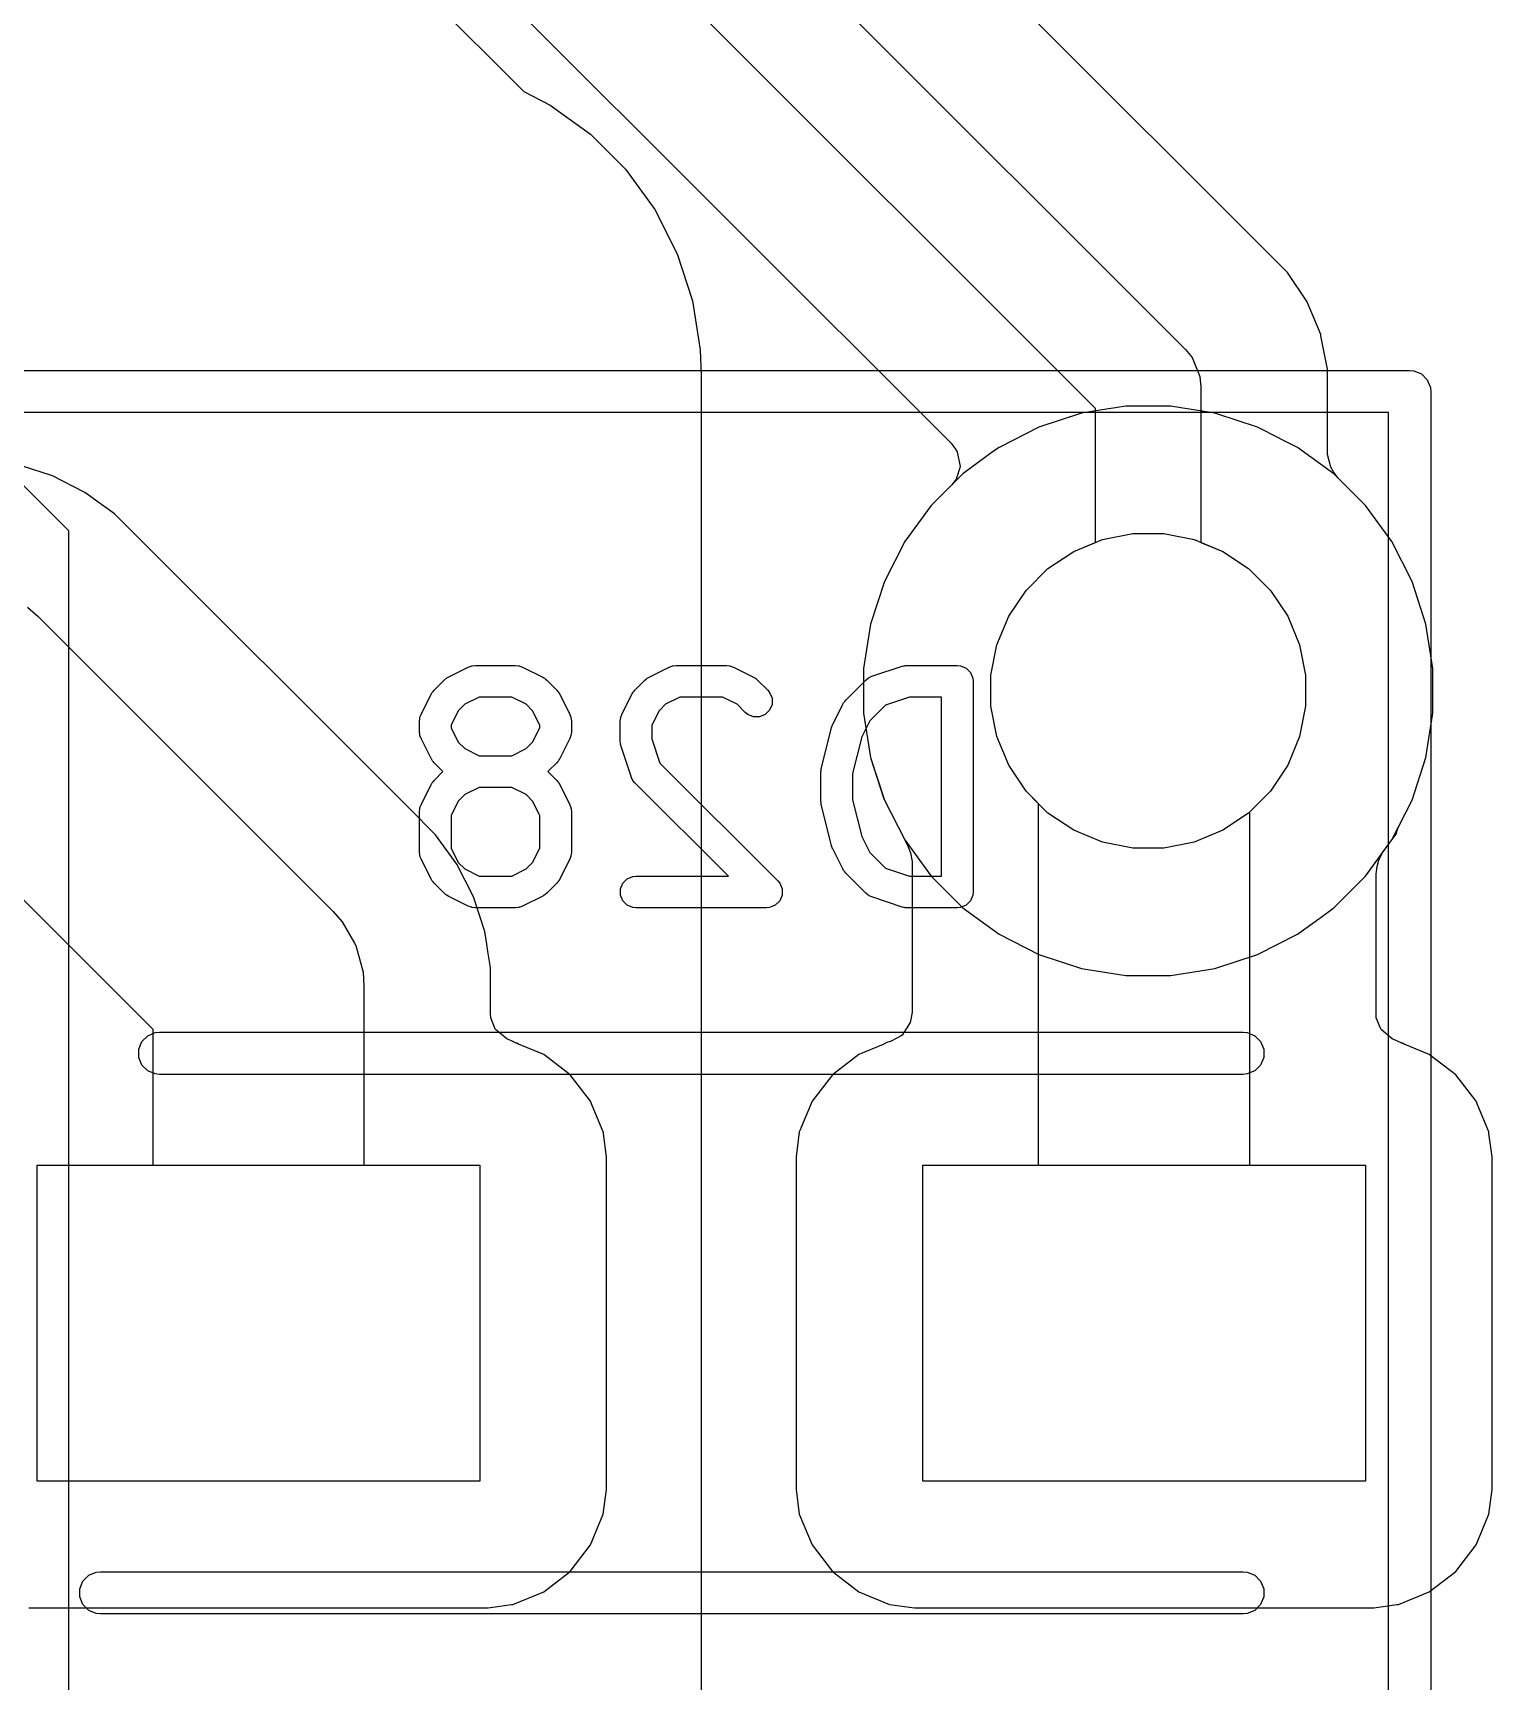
# Model space of a CAD drawing. Header units: inches. Extents: x 1.3 to 5.24, y -7.03 to -1.12.
# Drawn here: x 4.0091 to 4.2815, y -6.4054 to -6.0976 of the extents above; entities that cross this region are included whole.
import ezdxf

# ---------------------------------------------------------------- set-up
doc = ezdxf.new("R2010")
doc.units = ezdxf.units.IN
doc.header["$MEASUREMENT"] = 0
for name, color, linetype, true_color in [('B.Cu', 153, 'CONTINUOUS', 0x4d7fc4), ('B.Mask', 4, 'CONTINUOUS', 0x02ffee), ('B.Paste', 132, 'CONTINUOUS', 0x00c2c2), ('B.Silkscreen', 31, 'CONTINUOUS', 0xe8b2a7), ('F.Cu', 13, 'CONTINUOUS', 0xc83434), ('F.Mask', 201, 'CONTINUOUS', 0xd864ff), ('F.Silkscreen', 41, 'CONTINUOUS', 0xf2eda1), ('In1.Cu', 91, 'CONTINUOUS', 0x7fc87f), ('In2.Cu', 33, 'CONTINUOUS', 0xce7d2c)]:
    doc.layers.add(name, color=color, linetype=linetype, true_color=true_color)

msp = doc.modelspace()

# ---------------------------------------------------------------- linework, layer by layer
at = {"layer": 'B.Cu', "linetype": 'CONTINUOUS'}
for p, q in [((4.24333, -6.14234), (4.11218, -6.01119)), ((4.08661, -6.01905), (4.22428, -6.15672)), ((4.20748, -6.16776), (4.08618, -6.04646)), ((4.08185, -6.07556), (4.1805, -6.17421)), ((4.247, -6.14782), (4.24333, -6.14234)), ((4.24333, -6.14234), (4.24333, -6.14234)), ((4.24333, -6.14234), (4.24333, -6.14234)), ((4.24333, -6.14234), (4.24333, -6.14234)), ((4.24333, -6.14234), (4.24333, -6.14234)), ((4.247, -6.14783), (4.247, -6.14782)), ((4.247, -6.14782), (4.247, -6.14782)), ((4.24702, -6.14786), (4.247, -6.14783)), ((4.24706, -6.14798), (4.24702, -6.14786)), ((4.24756, -6.14919), (4.24706, -6.14798)), ((4.24811, -6.15051), (4.24756, -6.14919)), ((4.24952, -6.15391), (4.24811, -6.15051)), ((4.24957, -6.15416), (4.24952, -6.15391)), ((4.22428, -6.15672), (4.22551, -6.15821)), ((4.25081, -6.16038), (4.24957, -6.15416)), ((4.22551, -6.15821), (4.22551, -6.15821)), ((4.22551, -6.15821), (4.22698, -6.16176)), ((4.22698, -6.16176), (4.22717, -6.16368)), ((4.25081, -6.16144), (4.25081, -6.16038)), ((4.25081, -6.16038), (4.25081, -6.16038)), ((4.25081, -6.16149), (4.25081, -6.16144)), ((4.25081, -6.17633), (4.25081, -6.16149)), ((4.22717, -6.16368), (4.22717, -6.19274)), ((4.20748, -6.19274), (4.20748, -6.16776)), ((4.1805, -6.17421), (4.18133, -6.17532)), ((4.18133, -6.17532), (4.18162, -6.17586)), ((4.01269, -6.18032), (4.00674, -6.17839)), ((4.1822, -6.17862), (4.18144, -6.18091)), ((4.18162, -6.17586), (4.18221, -6.17855)), ((4.18221, -6.17855), (4.1822, -6.17862)), ((4.2514, -6.17867), (4.25081, -6.17633)), ((4.2519, -6.17958), (4.2514, -6.17867)), ((4.01877, -6.18342), (4.01269, -6.18032)), ((4.18128, -6.18117), (4.18062, -6.18198)), ((4.18144, -6.18091), (4.18128, -6.18117)), ((4.25273, -6.18069), (4.2519, -6.17958)), ((4.25788, -6.18584), (4.25273, -6.18069)), ((4.25273, -6.18069), (4.25273, -6.18069)), ((4.02429, -6.18742), (4.01877, -6.18342)), ((4.18062, -6.18198), (4.17677, -6.18584)), ((4.07941, -6.24254), (4.02429, -6.18742)), ((4.17677, -6.18584), (4.17186, -6.19259)), ((4.26278, -6.19259), (4.25788, -6.18584)), ((4.17185, -6.19261), (4.16805, -6.20006)), ((4.17186, -6.19259), (4.17185, -6.19261)), ((4.2034, -6.19443), (4.20748, -6.19274)), ((4.22717, -6.19274), (4.23124, -6.19443)), ((4.2628, -6.19261), (4.26278, -6.19259)), ((4.26278, -6.19259), (4.26278, -6.19259)), ((4.2666, -6.20006), (4.2628, -6.19261)), ((4.2628, -6.19261), (4.2628, -6.19261)), ((4.2628, -6.19261), (4.2628, -6.19261)), ((4.19859, -6.19765), (4.2034, -6.19443)), ((4.23124, -6.19443), (4.23605, -6.19765)), ((4.16805, -6.20006), (4.16546, -6.20802)), ((4.1945, -6.20174), (4.19859, -6.19765)), ((4.23605, -6.19765), (4.24015, -6.20174)), ((4.26918, -6.20802), (4.2666, -6.20006)), ((4.19128, -6.20655), (4.1945, -6.20174)), ((4.24015, -6.20174), (4.24336, -6.20655)), ((4.00805, -6.20486), (4.00998, -6.20655)), ((4.00998, -6.20655), (4.0651, -6.26167)), ((4.16546, -6.20802), (4.16415, -6.21629)), ((4.18907, -6.2119), (4.19128, -6.20655)), ((4.24336, -6.20655), (4.24558, -6.2119)), ((4.27049, -6.21629), (4.26918, -6.20802)), ((4.18794, -6.21758), (4.18907, -6.2119)), ((4.24558, -6.2119), (4.24671, -6.21758)), ((4.16415, -6.21629), (4.16415, -6.22466)), ((4.18794, -6.22337), (4.18794, -6.21758)), ((4.24671, -6.21758), (4.24671, -6.22337)), ((4.27049, -6.22466), (4.27049, -6.21629)), ((4.16415, -6.22466), (4.16527, -6.23173)), ((4.18907, -6.22904), (4.18794, -6.22337)), ((4.24671, -6.22337), (4.24558, -6.22904)), ((4.26918, -6.23292), (4.27049, -6.22466)), ((4.19128, -6.23439), (4.18907, -6.22904)), ((4.24558, -6.22904), (4.24336, -6.23439)), ((4.16527, -6.23173), (4.16546, -6.23292)), ((4.16546, -6.23292), (4.16546, -6.23292)), ((4.16546, -6.23292), (4.16546, -6.23292)), ((4.16546, -6.23292), (4.16805, -6.24088)), ((4.2666, -6.24088), (4.26918, -6.23292)), ((4.1945, -6.2392), (4.19128, -6.23439)), ((4.24336, -6.23439), (4.24015, -6.2392)), ((4.0315, -6.28374), (3.98791, -6.24016)), ((4.19685, -6.24156), (4.1945, -6.2392)), ((4.24015, -6.2392), (4.23622, -6.24313)), ((4.08423, -6.24737), (4.07941, -6.24254)), ((4.16805, -6.24088), (4.17185, -6.24834)), ((4.19685, -6.30906), (4.19685, -6.24156)), ((4.23622, -6.24313), (4.23622, -6.30906)), ((4.2628, -6.24834), (4.2666, -6.24088)), ((4.08824, -6.25288), (4.08423, -6.24737)), ((4.17185, -6.24834), (4.17185, -6.24834)), ((4.17185, -6.24834), (4.17186, -6.24836)), ((4.17186, -6.24836), (4.17188, -6.24839)), ((4.17188, -6.24839), (4.17195, -6.2485)), ((4.17195, -6.2485), (4.17194, -6.24851)), ((4.17194, -6.24851), (4.17223, -6.24905)), ((4.17223, -6.24905), (4.17251, -6.24959)), ((4.26114, -6.25062), (4.2628, -6.24834)), ((4.17251, -6.24959), (4.17292, -6.25075)), ((4.17292, -6.25075), (4.17321, -6.25239)), ((4.17321, -6.25239), (4.17321, -6.28049)), ((4.26006, -6.25329), (4.26041, -6.25211)), ((4.26041, -6.25211), (4.26114, -6.25062)), ((4.09133, -6.25896), (4.08824, -6.25288)), ((4.25986, -6.25467), (4.26006, -6.25329)), ((4.25986, -6.28083), (4.25986, -6.25467)), ((4.0651, -6.26167), (4.0668, -6.26361)), ((4.09344, -6.26544), (4.09133, -6.25896)), ((4.0668, -6.26361), (4.0668, -6.26361)), ((4.0668, -6.26361), (4.06912, -6.26764)), ((4.06912, -6.26764), (4.06937, -6.26806)), ((4.09382, -6.26782), (4.09344, -6.26544)), ((4.09403, -6.26919), (4.09382, -6.26782)), ((4.06937, -6.26806), (4.0707, -6.27302)), ((4.09451, -6.27218), (4.09403, -6.26919)), ((4.0707, -6.27302), (4.0707, -6.27302)), ((4.0707, -6.27302), (4.07087, -6.27559)), ((4.09451, -6.28083), (4.09451, -6.27218)), ((4.07087, -6.27559), (4.07087, -6.30906)), ((4.09456, -6.28153), (4.09451, -6.28083)), ((4.09456, -6.28154), (4.09456, -6.28153)), ((4.09532, -6.28352), (4.09456, -6.28154)), ((4.17284, -6.28245), (4.17135, -6.28477)), ((4.17301, -6.28186), (4.17284, -6.28245)), ((4.17321, -6.28049), (4.17301, -6.28186)), ((4.25991, -6.28153), (4.25986, -6.28083)), ((4.25991, -6.28154), (4.25991, -6.28153)), ((4.26067, -6.28352), (4.25991, -6.28154)), ((4.0315, -6.30906), (4.0315, -6.28374)), ((4.09545, -6.28372), (4.09532, -6.28352)), ((4.09755, -6.2855), (4.09545, -6.28372)), ((4.0984, -6.28587), (4.09755, -6.2855)), ((4.0993, -6.28627), (4.0984, -6.28587)), ((4.0984, -6.28587), (4.0984, -6.28587)), ((4.09941, -6.28632), (4.0993, -6.28627)), ((4.09976, -6.28646), (4.09941, -6.28632)), ((4.09941, -6.28632), (4.09941, -6.28632)), ((4.10444, -6.2884), (4.09976, -6.28646)), ((4.09976, -6.28646), (4.09976, -6.28646)), ((4.16821, -6.28634), (4.1678, -6.28653)), ((4.16834, -6.28621), (4.16821, -6.28634)), ((4.16932, -6.28593), (4.16834, -6.28621)), ((4.17117, -6.28492), (4.16932, -6.28593)), ((4.17135, -6.28477), (4.17117, -6.28492)), ((4.2608, -6.28372), (4.26067, -6.28352)), ((4.2629, -6.2855), (4.2608, -6.28372)), ((4.26375, -6.28587), (4.2629, -6.2855)), ((4.26466, -6.28627), (4.26375, -6.28587)), ((4.26375, -6.28587), (4.26375, -6.28587)), ((4.26477, -6.28632), (4.26466, -6.28627)), ((4.26511, -6.28646), (4.26477, -6.28632)), ((4.26477, -6.28632), (4.26477, -6.28632)), ((4.2698, -6.2884), (4.26511, -6.28646)), ((4.26511, -6.28646), (4.26511, -6.28646)), ((4.10938, -6.29219), (4.10444, -6.2884)), ((4.10444, -6.2884), (4.10444, -6.2884)), ((4.16327, -6.2884), (4.15834, -6.29219)), ((4.1678, -6.28653), (4.16327, -6.2884)), ((4.27474, -6.29219), (4.2698, -6.2884)), ((4.2698, -6.2884), (4.2698, -6.2884)), ((4.11317, -6.29713), (4.10938, -6.29219)), ((4.15834, -6.29219), (4.15455, -6.29713)), ((4.27853, -6.29713), (4.27474, -6.29219)), ((4.11351, -6.29796), (4.11317, -6.29713)), ((4.11555, -6.30288), (4.11351, -6.29796)), ((4.15455, -6.29713), (4.15244, -6.3022)), ((4.27887, -6.29796), (4.27853, -6.29713)), ((4.28091, -6.30288), (4.27887, -6.29796)), ((4.11556, -6.3029), (4.11555, -6.30288)), ((4.11558, -6.30301), (4.11556, -6.3029)), ((4.11558, -6.30304), (4.11558, -6.30301)), ((4.11559, -6.30315), (4.11558, -6.30304)), ((4.11559, -6.30316), (4.11559, -6.30315)), ((4.11559, -6.30318), (4.11559, -6.30316)), ((4.11616, -6.30751), (4.11559, -6.30318)), ((4.15216, -6.30288), (4.15156, -6.30751)), ((4.15244, -6.30221), (4.15216, -6.30288)), ((4.15216, -6.30288), (4.15216, -6.30288)), ((4.15244, -6.3022), (4.15244, -6.30221)), ((4.28095, -6.3032), (4.28091, -6.30288)), ((4.28152, -6.30751), (4.28095, -6.3032)), ((4.11616, -6.36966), (4.11616, -6.30751)), ((4.11616, -6.30751), (4.11616, -6.30751)), ((4.11616, -6.30751), (4.11616, -6.30751)), ((4.15156, -6.30751), (4.15156, -6.30751)), ((4.15156, -6.30751), (4.15156, -6.30751)), ((4.15156, -6.30751), (4.15156, -6.30758)), ((4.15156, -6.30758), (4.15156, -6.36966)), ((4.28152, -6.33819), (4.28152, -6.30751)), ((4.00984, -6.36811), (4.00984, -6.30906)), ((4.00984, -6.30906), (4.0315, -6.30906)), ((4.07087, -6.30906), (4.09252, -6.30906)), ((4.09252, -6.30906), (4.09252, -6.36811)), ((4.1752, -6.36811), (4.1752, -6.30906)), ((4.1752, -6.30906), (4.19685, -6.30906)), ((4.23622, -6.30906), (4.25787, -6.30906)), ((4.25787, -6.30906), (4.25787, -6.36811)), ((4.28152, -6.35285), (4.28152, -6.33819)), ((4.28152, -6.35424), (4.28152, -6.35285)), ((4.28152, -6.36966), (4.28152, -6.35424)), ((4.09252, -6.36811), (4.00984, -6.36811)), ((4.25787, -6.36811), (4.1752, -6.36811)), ((4.11555, -6.37428), (4.11616, -6.36966)), ((4.15156, -6.36966), (4.15216, -6.37428)), ((4.28091, -6.37428), (4.28152, -6.36966)), ((4.11317, -6.38003), (4.11555, -6.37428)), ((4.15216, -6.37428), (4.15216, -6.37428)), ((4.15216, -6.37428), (4.15216, -6.37428)), ((4.15216, -6.37428), (4.15455, -6.38003)), ((4.27853, -6.38003), (4.28091, -6.37428)), ((4.10938, -6.38497), (4.11317, -6.38003)), ((4.15455, -6.38003), (4.15455, -6.38003)), ((4.15455, -6.38003), (4.15834, -6.38497)), ((4.27474, -6.38497), (4.27853, -6.38003)), ((4.10444, -6.38876), (4.10938, -6.38497)), ((4.15834, -6.38497), (4.16327, -6.38876)), ((4.2698, -6.38876), (4.27474, -6.38497)), ((4.09853, -6.39117), (4.09867, -6.39115)), ((4.09867, -6.39115), (4.09869, -6.39114)), ((4.09869, -6.39114), (4.10444, -6.38876)), ((4.09869, -6.39114), (4.09869, -6.39114)), ((4.16327, -6.38876), (4.16903, -6.39114)), ((4.16903, -6.39114), (4.17365, -6.39175)), ((4.26389, -6.39117), (4.26402, -6.39115)), ((4.26402, -6.39115), (4.26405, -6.39114)), ((4.26405, -6.39114), (4.2698, -6.38876)), ((4.26405, -6.39114), (4.26405, -6.39114)), ((4.00829, -6.39175), (4.09407, -6.39175)), ((4.09407, -6.39175), (4.0984, -6.39118)), ((4.09407, -6.39175), (4.09407, -6.39175)), ((4.0984, -6.39118), (4.09842, -6.39118)), ((4.09842, -6.39118), (4.09843, -6.39118)), ((4.09843, -6.39118), (4.09853, -6.39117)), ((4.17365, -6.39175), (4.25942, -6.39175)), ((4.25942, -6.39175), (4.26375, -6.39118)), ((4.25942, -6.39175), (4.25942, -6.39175)), ((4.26375, -6.39118), (4.26377, -6.39118)), ((4.26377, -6.39118), (4.26378, -6.39118)), ((4.26378, -6.39118), (4.26389, -6.39117))]:
    msp.add_line(p, q, dxfattribs=at)
at = {"layer": 'B.Mask', "linetype": 'CONTINUOUS'}
for p, q in [((4.2034, -6.19443), (4.20875, -6.19222)), ((4.20875, -6.19222), (4.21443, -6.19109)), ((4.21443, -6.19109), (4.22022, -6.19109)), ((4.22022, -6.19109), (4.22589, -6.19222)), ((4.22589, -6.19222), (4.23124, -6.19443)), ((4.19859, -6.19765), (4.2034, -6.19443)), ((4.23124, -6.19443), (4.23605, -6.19765)), ((4.1945, -6.20174), (4.19859, -6.19765)), ((4.23605, -6.19765), (4.24015, -6.20174)), ((4.19128, -6.20655), (4.1945, -6.20174)), ((4.24015, -6.20174), (4.24336, -6.20655)), ((4.18907, -6.2119), (4.19128, -6.20655)), ((4.24336, -6.20655), (4.24558, -6.2119)), ((4.18794, -6.21758), (4.18907, -6.2119)), ((4.24558, -6.2119), (4.24671, -6.21758)), ((4.18794, -6.22337), (4.18794, -6.21758)), ((4.24671, -6.21758), (4.24671, -6.22337)), ((4.18907, -6.22904), (4.18794, -6.22337)), ((4.24671, -6.22337), (4.24558, -6.22904)), ((4.19128, -6.23439), (4.18907, -6.22904)), ((4.24558, -6.22904), (4.24336, -6.23439)), ((4.1945, -6.2392), (4.19128, -6.23439)), ((4.24336, -6.23439), (4.24015, -6.2392)), ((4.19859, -6.2433), (4.1945, -6.2392)), ((4.24015, -6.2392), (4.23605, -6.2433)), ((4.2034, -6.24651), (4.19859, -6.2433)), ((4.23605, -6.2433), (4.23124, -6.24651)), ((4.20875, -6.24873), (4.2034, -6.24651)), ((4.21443, -6.24986), (4.20875, -6.24873)), ((4.22589, -6.24873), (4.22022, -6.24986)), ((4.23124, -6.24651), (4.22589, -6.24873)), ((4.22022, -6.24986), (4.21443, -6.24986)), ((4.00984, -6.36811), (4.00984, -6.30906)), ((4.00984, -6.30906), (4.09252, -6.30906)), ((4.09252, -6.30906), (4.09252, -6.36811)), ((4.1752, -6.36811), (4.1752, -6.30906)), ((4.1752, -6.30906), (4.25787, -6.30906)), ((4.25787, -6.30906), (4.25787, -6.36811)), ((4.09252, -6.36811), (4.00984, -6.36811)), ((4.25787, -6.36811), (4.1752, -6.36811))]:
    msp.add_line(p, q, dxfattribs=at)
at = {"layer": 'B.Paste', "linetype": 'CONTINUOUS'}
for p, q in [((4.00984, -6.36811), (4.00984, -6.30906)), ((4.00984, -6.30906), (4.09252, -6.30906)), ((4.09252, -6.30906), (4.09252, -6.36811)), ((4.1752, -6.36811), (4.1752, -6.30906)), ((4.1752, -6.30906), (4.25787, -6.30906)), ((4.25787, -6.30906), (4.25787, -6.36811)), ((4.09252, -6.36811), (4.00984, -6.36811)), ((4.25787, -6.36811), (4.1752, -6.36811))]:
    msp.add_line(p, q, dxfattribs=at)
at = {"layer": 'B.Silkscreen', "linetype": 'CONTINUOUS'}
for p, q in [((4.08396, -6.22036), (4.08584, -6.21848)), ((4.08584, -6.21848), (4.08606, -6.21829)), ((4.08606, -6.21829), (4.08612, -6.21824)), ((4.08612, -6.21824), (4.08621, -6.21818)), ((4.08621, -6.21818), (4.08629, -6.21811)), ((4.08629, -6.21811), (4.08636, -6.21808)), ((4.08636, -6.21808), (4.08661, -6.21793)), ((4.08661, -6.21793), (4.09036, -6.21605)), ((4.09036, -6.21605), (4.0909, -6.21585)), ((4.0909, -6.21585), (4.091, -6.21584)), ((4.091, -6.21584), (4.0911, -6.2158)), ((4.0911, -6.2158), (4.09168, -6.21574)), ((4.09168, -6.21574), (4.09918, -6.21574)), ((4.09918, -6.21574), (4.09975, -6.2158)), ((4.09975, -6.2158), (4.09985, -6.21584)), ((4.09985, -6.21584), (4.09995, -6.21585)), ((4.09995, -6.21585), (4.1005, -6.21605)), ((4.1005, -6.21605), (4.10425, -6.21793)), ((4.10425, -6.21793), (4.10449, -6.21808)), ((4.10449, -6.21808), (4.10457, -6.21811)), ((4.10457, -6.21811), (4.10465, -6.21818)), ((4.10465, -6.21818), (4.10473, -6.21824)), ((4.10473, -6.21824), (4.10479, -6.21829)), ((4.10479, -6.21829), (4.10501, -6.21848)), ((4.10501, -6.21848), (4.10689, -6.22036)), ((4.12146, -6.22036), (4.12333, -6.21848)), ((4.12333, -6.21848), (4.12356, -6.21829)), ((4.12356, -6.21829), (4.12361, -6.21824)), ((4.12361, -6.21824), (4.1237, -6.21818)), ((4.1237, -6.21818), (4.12378, -6.21811)), ((4.12378, -6.21811), (4.12385, -6.21808)), ((4.12385, -6.21808), (4.1241, -6.21793)), ((4.1241, -6.21793), (4.12785, -6.21605)), ((4.12785, -6.21605), (4.12839, -6.21585)), ((4.12839, -6.21585), (4.1285, -6.21584)), ((4.1285, -6.21584), (4.1286, -6.2158)), ((4.1286, -6.2158), (4.12917, -6.21574)), ((4.12917, -6.21574), (4.13855, -6.21574)), ((4.13855, -6.21574), (4.13912, -6.2158)), ((4.13912, -6.2158), (4.13922, -6.21584)), ((4.13922, -6.21584), (4.13933, -6.21585)), ((4.13933, -6.21585), (4.13987, -6.21605)), ((4.13987, -6.21605), (4.14362, -6.21793)), ((4.14362, -6.21793), (4.14386, -6.21808)), ((4.14386, -6.21808), (4.14394, -6.21811)), ((4.14394, -6.21811), (4.14402, -6.21818)), ((4.14402, -6.21818), (4.14411, -6.21824)), ((4.14411, -6.21824), (4.14416, -6.21829)), ((4.14416, -6.21829), (4.14438, -6.21848)), ((4.14438, -6.21848), (4.14626, -6.22036)), ((4.16083, -6.22223), (4.16458, -6.21848)), ((4.16458, -6.21848), (4.16503, -6.21811)), ((4.16503, -6.21811), (4.16512, -6.21807)), ((4.16512, -6.21807), (4.1652, -6.218)), ((4.1652, -6.218), (4.16573, -6.21777)), ((4.16573, -6.21777), (4.17136, -6.21589)), ((4.17136, -6.21589), (4.17164, -6.21583)), ((4.17164, -6.21583), (4.17171, -6.2158)), ((4.17171, -6.2158), (4.17182, -6.21579)), ((4.17182, -6.21579), (4.17192, -6.21576)), ((4.17192, -6.21576), (4.172, -6.21577)), ((4.172, -6.21577), (4.17229, -6.21574)), ((4.17229, -6.21574), (4.18166, -6.21574)), ((4.18166, -6.21574), (4.18224, -6.2158)), ((4.18224, -6.2158), (4.18331, -6.21624)), ((4.18331, -6.21624), (4.18412, -6.21705)), ((4.18412, -6.21705), (4.18456, -6.21812)), ((4.18456, -6.21812), (4.18462, -6.21869)), ((4.18462, -6.21869), (4.18462, -6.25806)), ((4.08154, -6.22487), (4.08341, -6.22112)), ((4.08341, -6.22112), (4.08357, -6.22087)), ((4.08357, -6.22087), (4.0836, -6.2208)), ((4.0836, -6.2208), (4.08366, -6.22072)), ((4.08366, -6.22072), (4.08372, -6.22063)), ((4.08372, -6.22063), (4.08378, -6.22058)), ((4.08378, -6.22058), (4.08396, -6.22036)), ((4.09237, -6.22165), (4.08968, -6.223)), ((4.09848, -6.22165), (4.09237, -6.22165)), ((4.10118, -6.223), (4.09848, -6.22165)), ((4.10689, -6.22036), (4.10707, -6.22058)), ((4.10707, -6.22058), (4.10713, -6.22063)), ((4.10713, -6.22063), (4.10719, -6.22072)), ((4.10719, -6.22072), (4.10725, -6.2208)), ((4.10725, -6.2208), (4.10728, -6.22087)), ((4.10728, -6.22087), (4.10744, -6.22112)), ((4.10744, -6.22112), (4.10932, -6.22487)), ((4.11903, -6.22487), (4.12091, -6.22112)), ((4.12091, -6.22112), (4.12106, -6.22087)), ((4.12106, -6.22087), (4.12109, -6.2208)), ((4.12109, -6.2208), (4.12116, -6.22072)), ((4.12116, -6.22072), (4.12121, -6.22063)), ((4.12121, -6.22063), (4.12127, -6.22058)), ((4.12127, -6.22058), (4.12146, -6.22036)), ((4.12987, -6.22165), (4.12717, -6.223)), ((4.13785, -6.22165), (4.12987, -6.22165)), ((4.14055, -6.223), (4.13785, -6.22165)), ((4.14626, -6.22036), (4.14662, -6.2208)), ((4.14662, -6.2208), (4.14707, -6.22187)), ((4.17277, -6.22165), (4.16826, -6.22315)), ((4.17871, -6.22165), (4.17277, -6.22165)), ((4.17871, -6.25511), (4.17871, -6.22165)), ((4.08133, -6.22541), (4.08154, -6.22487)), ((4.08848, -6.22419), (4.08713, -6.22689)), ((4.08968, -6.223), (4.08848, -6.22419)), ((4.10237, -6.22419), (4.10118, -6.223)), ((4.10372, -6.22689), (4.10237, -6.22419)), ((4.10932, -6.22487), (4.10952, -6.22541)), ((4.11882, -6.22541), (4.11903, -6.22487)), ((4.12597, -6.22419), (4.12463, -6.22689)), ((4.12717, -6.223), (4.12597, -6.22419)), ((4.14208, -6.22453), (4.14055, -6.223)), ((4.14253, -6.2249), (4.14208, -6.22453)), ((4.14359, -6.22534), (4.14253, -6.2249)), ((4.14581, -6.2249), (4.14475, -6.22534)), ((4.14662, -6.22408), (4.14581, -6.2249)), ((4.14707, -6.22302), (4.14662, -6.22408)), ((4.14707, -6.22187), (4.14707, -6.22302)), ((4.1584, -6.22675), (4.16028, -6.223)), ((4.16028, -6.223), (4.16043, -6.22275)), ((4.16043, -6.22275), (4.16046, -6.22268)), ((4.16046, -6.22268), (4.16053, -6.2226)), ((4.16053, -6.2226), (4.16058, -6.22251)), ((4.16058, -6.22251), (4.16064, -6.22246)), ((4.16064, -6.22246), (4.16083, -6.22223)), ((4.16826, -6.22315), (4.16534, -6.22607)), ((4.08122, -6.22619), (4.08128, -6.22562)), ((4.08122, -6.22807), (4.08122, -6.22619)), ((4.08128, -6.22562), (4.08132, -6.22552)), ((4.08132, -6.22552), (4.08133, -6.22541)), ((4.08713, -6.22689), (4.08713, -6.22737)), ((4.08713, -6.22737), (4.08848, -6.23007)), ((4.10237, -6.23007), (4.10372, -6.22737)), ((4.10372, -6.22737), (4.10372, -6.22689)), ((4.10952, -6.22541), (4.10953, -6.22552)), ((4.10953, -6.22552), (4.10957, -6.22562)), ((4.10957, -6.22562), (4.10963, -6.22619)), ((4.10963, -6.22619), (4.10963, -6.22807)), ((4.11872, -6.22619), (4.11878, -6.22562)), ((4.11872, -6.22994), (4.11872, -6.22619)), ((4.11878, -6.22562), (4.11882, -6.22552)), ((4.11882, -6.22552), (4.11882, -6.22541)), ((4.12463, -6.22689), (4.12463, -6.22946)), ((4.14475, -6.22534), (4.14359, -6.22534)), ((4.1563, -6.23485), (4.15818, -6.22735)), ((4.15818, -6.22735), (4.15819, -6.22731)), ((4.15819, -6.22729), (4.15829, -6.22705)), ((4.15819, -6.22731), (4.15819, -6.22729)), ((4.15829, -6.22705), (4.15837, -6.22681)), ((4.15837, -6.22681), (4.15839, -6.22679)), ((4.15839, -6.22679), (4.1584, -6.22675)), ((4.16534, -6.22607), (4.16383, -6.2291)), ((4.08128, -6.22864), (4.08122, -6.22807)), ((4.08132, -6.22874), (4.08128, -6.22864)), ((4.08133, -6.22885), (4.08132, -6.22874)), ((4.08154, -6.22939), (4.08133, -6.22885)), ((4.08341, -6.23314), (4.08154, -6.22939)), ((4.08848, -6.23007), (4.08968, -6.23127)), ((4.10118, -6.23127), (4.10237, -6.23007)), ((4.10932, -6.22939), (4.10744, -6.23314)), ((4.10952, -6.22885), (4.10932, -6.22939)), ((4.10953, -6.22874), (4.10952, -6.22885)), ((4.10957, -6.22864), (4.10953, -6.22874)), ((4.10963, -6.22807), (4.10957, -6.22864)), ((4.11875, -6.23023), (4.11872, -6.22994)), ((4.11874, -6.23031), (4.11875, -6.23023)), ((4.11877, -6.23041), (4.11874, -6.23031)), ((4.11878, -6.23052), (4.11877, -6.23041)), ((4.11881, -6.23059), (4.11878, -6.23052)), ((4.11887, -6.23088), (4.11881, -6.23059)), ((4.12075, -6.2365), (4.11887, -6.23088)), ((4.12463, -6.22946), (4.12613, -6.23397)), ((4.16383, -6.2291), (4.16212, -6.23593)), ((4.08357, -6.23339), (4.08341, -6.23314)), ((4.0836, -6.23346), (4.08357, -6.23339)), ((4.08366, -6.23354), (4.0836, -6.23346)), ((4.08372, -6.23363), (4.08366, -6.23354)), ((4.08378, -6.23368), (4.08372, -6.23363)), ((4.08396, -6.2339), (4.08378, -6.23368)), ((4.08563, -6.23557), (4.08396, -6.2339)), ((4.08968, -6.23127), (4.09237, -6.23261)), ((4.09237, -6.23261), (4.09848, -6.23261)), ((4.09848, -6.23261), (4.10118, -6.23127)), ((4.10689, -6.2339), (4.10523, -6.23557)), ((4.10707, -6.23368), (4.10689, -6.2339)), ((4.10713, -6.23363), (4.10707, -6.23368)), ((4.10719, -6.23354), (4.10713, -6.23363)), ((4.10725, -6.23346), (4.10719, -6.23354)), ((4.10728, -6.23339), (4.10725, -6.23346)), ((4.10744, -6.23314), (4.10728, -6.23339)), ((4.12613, -6.23397), (4.14813, -6.25598)), ((4.08378, -6.23745), (4.08396, -6.23723)), ((4.08396, -6.23723), (4.08563, -6.23557)), ((4.10523, -6.23557), (4.10689, -6.23723)), ((4.10689, -6.23723), (4.10707, -6.23745)), ((4.12098, -6.23703), (4.12075, -6.2365)), ((4.12105, -6.23711), (4.12098, -6.23703)), ((4.12109, -6.23721), (4.12105, -6.23711)), ((4.12146, -6.23765), (4.12109, -6.23721)), ((4.15621, -6.23557), (4.15622, -6.23547)), ((4.15621, -6.24119), (4.15621, -6.23557)), ((4.15622, -6.23542), (4.15625, -6.23521)), ((4.15622, -6.23547), (4.15622, -6.23542)), ((4.15625, -6.23521), (4.15627, -6.23499)), ((4.15627, -6.23499), (4.15629, -6.23495)), ((4.15629, -6.23495), (4.1563, -6.23485)), ((4.16212, -6.23593), (4.16212, -6.24083)), ((4.08154, -6.24175), (4.08341, -6.238)), ((4.08341, -6.238), (4.08357, -6.23775)), ((4.08357, -6.23775), (4.0836, -6.23768)), ((4.0836, -6.23768), (4.08366, -6.23759)), ((4.08366, -6.23759), (4.08372, -6.23751)), ((4.08372, -6.23751), (4.08378, -6.23745)), ((4.08968, -6.23987), (4.08848, -6.24107)), ((4.09237, -6.23852), (4.08968, -6.23987)), ((4.09848, -6.23852), (4.09237, -6.23852)), ((4.10118, -6.23987), (4.09848, -6.23852)), ((4.10237, -6.24107), (4.10118, -6.23987)), ((4.10707, -6.23745), (4.10713, -6.23751)), ((4.10713, -6.23751), (4.10719, -6.23759)), ((4.10719, -6.23759), (4.10725, -6.23768)), ((4.10725, -6.23768), (4.10728, -6.23775)), ((4.10728, -6.23775), (4.10744, -6.238)), ((4.10744, -6.238), (4.10932, -6.24175)), ((4.13892, -6.25511), (4.12146, -6.23765)), ((4.08122, -6.24307), (4.08128, -6.24249)), ((4.08122, -6.25056), (4.08122, -6.24307)), ((4.08128, -6.24249), (4.08132, -6.24239)), ((4.08132, -6.24239), (4.08133, -6.24229)), ((4.08133, -6.24229), (4.08154, -6.24175)), ((4.08848, -6.24107), (4.08713, -6.24376)), ((4.10372, -6.24376), (4.10237, -6.24107)), ((4.10932, -6.24175), (4.10952, -6.24229)), ((4.10952, -6.24229), (4.10953, -6.24239)), ((4.10953, -6.24239), (4.10957, -6.24249)), ((4.10957, -6.24249), (4.10963, -6.24307)), ((4.10963, -6.24307), (4.10963, -6.25056)), ((4.15622, -6.24129), (4.15621, -6.24119)), ((4.15622, -6.24133), (4.15622, -6.24129)), ((4.15625, -6.24155), (4.15622, -6.24133)), ((4.15627, -6.24177), (4.15625, -6.24155)), ((4.15629, -6.24181), (4.15627, -6.24177)), ((4.1563, -6.24191), (4.15629, -6.24181)), ((4.15818, -6.24941), (4.1563, -6.24191)), ((4.16212, -6.24083), (4.16383, -6.24766)), ((4.08713, -6.24376), (4.08713, -6.24987)), ((4.10372, -6.24987), (4.10372, -6.24376)), ((4.15819, -6.24945), (4.15818, -6.24941)), ((4.15819, -6.24947), (4.15819, -6.24945)), ((4.15829, -6.24971), (4.15819, -6.24947)), ((4.16383, -6.24766), (4.16534, -6.25069)), ((4.08128, -6.25114), (4.08122, -6.25056)), ((4.08132, -6.25124), (4.08128, -6.25114)), ((4.08133, -6.25134), (4.08132, -6.25124)), ((4.08154, -6.25189), (4.08133, -6.25134)), ((4.08341, -6.25563), (4.08154, -6.25189)), ((4.08713, -6.24987), (4.08848, -6.25257)), ((4.08848, -6.25257), (4.08968, -6.25376)), ((4.10118, -6.25376), (4.10237, -6.25257)), ((4.10237, -6.25257), (4.10372, -6.24987)), ((4.10932, -6.25189), (4.10744, -6.25563)), ((4.10952, -6.25134), (4.10932, -6.25189)), ((4.10953, -6.25124), (4.10952, -6.25134)), ((4.10957, -6.25114), (4.10953, -6.25124)), ((4.10963, -6.25056), (4.10957, -6.25114)), ((4.15837, -6.24995), (4.15829, -6.24971)), ((4.15839, -6.24997), (4.15837, -6.24995)), ((4.1584, -6.25001), (4.15839, -6.24997)), ((4.16028, -6.25376), (4.1584, -6.25001)), ((4.16534, -6.25069), (4.16826, -6.25361)), ((4.08357, -6.25588), (4.08341, -6.25563)), ((4.08968, -6.25376), (4.09237, -6.25511)), ((4.09237, -6.25511), (4.09848, -6.25511)), ((4.09848, -6.25511), (4.10118, -6.25376)), ((4.10744, -6.25563), (4.10728, -6.25588)), ((4.11922, -6.25642), (4.12003, -6.25561)), ((4.12003, -6.25561), (4.1211, -6.25517)), ((4.1211, -6.25517), (4.12167, -6.25511)), ((4.12167, -6.25511), (4.13892, -6.25511)), ((4.16043, -6.25401), (4.16028, -6.25376)), ((4.16046, -6.25408), (4.16043, -6.25401)), ((4.16053, -6.25416), (4.16046, -6.25408)), ((4.16058, -6.25425), (4.16053, -6.25416)), ((4.16064, -6.2543), (4.16058, -6.25425)), ((4.16083, -6.25453), (4.16064, -6.2543)), ((4.16458, -6.25828), (4.16083, -6.25453)), ((4.16826, -6.25361), (4.17277, -6.25511)), ((4.17277, -6.25511), (4.17871, -6.25511)), ((4.0836, -6.25595), (4.08357, -6.25588)), ((4.08366, -6.25604), (4.0836, -6.25595)), ((4.08372, -6.25612), (4.08366, -6.25604)), ((4.08378, -6.25618), (4.08372, -6.25612)), ((4.08396, -6.2564), (4.08378, -6.25618)), ((4.08584, -6.25828), (4.08396, -6.2564)), ((4.08606, -6.25846), (4.08584, -6.25828)), ((4.08612, -6.25852), (4.08606, -6.25846)), ((4.08621, -6.25858), (4.08612, -6.25852)), ((4.08629, -6.25864), (4.08621, -6.25858)), ((4.08636, -6.25867), (4.08629, -6.25864)), ((4.08661, -6.25883), (4.08636, -6.25867)), ((4.10449, -6.25867), (4.10425, -6.25883)), ((4.10457, -6.25864), (4.10449, -6.25867)), ((4.10465, -6.25858), (4.10457, -6.25864)), ((4.10473, -6.25852), (4.10465, -6.25858)), ((4.10479, -6.25846), (4.10473, -6.25852)), ((4.10501, -6.25828), (4.10479, -6.25846)), ((4.10689, -6.2564), (4.10501, -6.25828)), ((4.10707, -6.25618), (4.10689, -6.2564)), ((4.10713, -6.25612), (4.10707, -6.25618)), ((4.10719, -6.25604), (4.10713, -6.25612)), ((4.10725, -6.25595), (4.10719, -6.25604)), ((4.10728, -6.25588), (4.10725, -6.25595)), ((4.11878, -6.25749), (4.11922, -6.25642)), ((4.11878, -6.25864), (4.11878, -6.25749)), ((4.11922, -6.2597), (4.11878, -6.25864)), ((4.14813, -6.25598), (4.1485, -6.25642)), ((4.1485, -6.25642), (4.14894, -6.25749)), ((4.14894, -6.25864), (4.1485, -6.2597)), ((4.14894, -6.25749), (4.14894, -6.25864)), ((4.16503, -6.25864), (4.16458, -6.25828)), ((4.16512, -6.25868), (4.16503, -6.25864)), ((4.1652, -6.25875), (4.16512, -6.25868)), ((4.16573, -6.25899), (4.1652, -6.25875)), ((4.18456, -6.25864), (4.18412, -6.2597)), ((4.18462, -6.25806), (4.18456, -6.25864)), ((4.09036, -6.2607), (4.08661, -6.25883)), ((4.0909, -6.26091), (4.09036, -6.2607)), ((4.091, -6.26092), (4.0909, -6.26091)), ((4.0911, -6.26096), (4.091, -6.26092)), ((4.09168, -6.26102), (4.0911, -6.26096)), ((4.09918, -6.26102), (4.09168, -6.26102)), ((4.09975, -6.26096), (4.09918, -6.26102)), ((4.09985, -6.26092), (4.09975, -6.26096)), ((4.09995, -6.26091), (4.09985, -6.26092)), ((4.1005, -6.2607), (4.09995, -6.26091)), ((4.10425, -6.25883), (4.1005, -6.2607)), ((4.12003, -6.26052), (4.11922, -6.2597)), ((4.1211, -6.26096), (4.12003, -6.26052)), ((4.12167, -6.26102), (4.1211, -6.26096)), ((4.14604, -6.26102), (4.12167, -6.26102)), ((4.14662, -6.26096), (4.14604, -6.26102)), ((4.14693, -6.26083), (4.14662, -6.26096)), ((4.14768, -6.26052), (4.14693, -6.26083)), ((4.1485, -6.2597), (4.14768, -6.26052)), ((4.17136, -6.26086), (4.16573, -6.25899)), ((4.17164, -6.26093), (4.17136, -6.26086)), ((4.17171, -6.26096), (4.17164, -6.26093)), ((4.17182, -6.26097), (4.17171, -6.26096)), ((4.17192, -6.26099), (4.17182, -6.26097)), ((4.172, -6.26099), (4.17192, -6.26099)), ((4.17229, -6.26102), (4.172, -6.26099)), ((4.18166, -6.26102), (4.17229, -6.26102)), ((4.18224, -6.26096), (4.18166, -6.26102)), ((4.18331, -6.26052), (4.18224, -6.26096)), ((4.18412, -6.2597), (4.18331, -6.26052)), ((4.02882, -6.28742), (4.0294, -6.286)), ((4.0294, -6.286), (4.03049, -6.28492)), ((4.03049, -6.28492), (4.03191, -6.28433)), ((4.03191, -6.28433), (4.03268, -6.28425)), ((4.03268, -6.28425), (4.23504, -6.28425)), ((4.23504, -6.28425), (4.23581, -6.28433)), ((4.23581, -6.28433), (4.23723, -6.28492)), ((4.23723, -6.28492), (4.23831, -6.286)), ((4.23831, -6.286), (4.2389, -6.28742)), ((4.02882, -6.28896), (4.02882, -6.28742)), ((4.0294, -6.29038), (4.02882, -6.28896)), ((4.2389, -6.28896), (4.23831, -6.29038)), ((4.2389, -6.28742), (4.2389, -6.28896)), ((4.03049, -6.29146), (4.0294, -6.29038)), ((4.03191, -6.29205), (4.03049, -6.29146)), ((4.03268, -6.29213), (4.03191, -6.29205)), ((4.23504, -6.29213), (4.03268, -6.29213)), ((4.23581, -6.29205), (4.23504, -6.29213)), ((4.23723, -6.29146), (4.23581, -6.29205)), ((4.23831, -6.29038), (4.23723, -6.29146)), ((4.01779, -6.38821), (4.01838, -6.38679)), ((4.01838, -6.38679), (4.01947, -6.3857)), ((4.01947, -6.3857), (4.02089, -6.38511)), ((4.02089, -6.38511), (4.02165, -6.38504)), ((4.02165, -6.38504), (4.23504, -6.38504)), ((4.23504, -6.38504), (4.23581, -6.38511)), ((4.23581, -6.38511), (4.23723, -6.3857)), ((4.23723, -6.3857), (4.23831, -6.38679)), ((4.23831, -6.38679), (4.2389, -6.38821)), ((4.01779, -6.38974), (4.01779, -6.38821)), ((4.01838, -6.39116), (4.01779, -6.38974)), ((4.01947, -6.39225), (4.01838, -6.39116)), ((4.23831, -6.39116), (4.23723, -6.39225)), ((4.2389, -6.38974), (4.23831, -6.39116)), ((4.2389, -6.38821), (4.2389, -6.38974)), ((4.02089, -6.39284), (4.01947, -6.39225)), ((4.02165, -6.39291), (4.02089, -6.39284)), ((4.23504, -6.39291), (4.02165, -6.39291)), ((4.23581, -6.39284), (4.23504, -6.39291)), ((4.23723, -6.39225), (4.23581, -6.39284))]:
    msp.add_line(p, q, dxfattribs=at)
at = {"layer": 'F.Cu', "linetype": 'CONTINUOUS'}
for p, q in [((4.20487, -6.16861), (4.19691, -6.1712)), ((4.20987, -6.16782), (4.20487, -6.16861)), ((4.21122, -6.16761), (4.20987, -6.16782)), ((4.21161, -6.16755), (4.21122, -6.16761)), ((4.21314, -6.1673), (4.21161, -6.16755)), ((4.22151, -6.1673), (4.21314, -6.1673)), ((4.21314, -6.1673), (4.21314, -6.1673)), ((4.22266, -6.16749), (4.22151, -6.1673)), ((4.22151, -6.1673), (4.22151, -6.1673)), ((4.22342, -6.16761), (4.22266, -6.16749)), ((4.22939, -6.16855), (4.22342, -6.16761)), ((4.22958, -6.16857), (4.22939, -6.16855)), ((4.22994, -6.16865), (4.22958, -6.16857)), ((4.23012, -6.16873), (4.22994, -6.16865)), ((4.23392, -6.16996), (4.23012, -6.16873)), ((4.19691, -6.1712), (4.18946, -6.175)), ((4.23773, -6.1712), (4.23392, -6.16996)), ((4.23859, -6.17164), (4.23773, -6.1712)), ((4.23773, -6.1712), (4.23773, -6.1712)), ((4.23773, -6.1712), (4.23773, -6.1712)), ((4.2431, -6.17394), (4.23859, -6.17164)), ((4.23859, -6.17164), (4.23859, -6.17164)), ((4.18946, -6.175), (4.18844, -6.17573)), ((4.18946, -6.175), (4.18946, -6.175)), ((4.18946, -6.175), (4.18946, -6.175)), ((4.24519, -6.175), (4.2431, -6.17394)), ((4.25196, -6.17992), (4.24519, -6.175)), ((4.18844, -6.17573), (4.18269, -6.17992)), ((4.18269, -6.17992), (4.17677, -6.18584)), ((4.25788, -6.18584), (4.25196, -6.17992)), ((4.25196, -6.17992), (4.25196, -6.17992)), ((4.17677, -6.18584), (4.17185, -6.19261)), ((4.26278, -6.19259), (4.25788, -6.18584)), ((4.17185, -6.19261), (4.16805, -6.20006)), ((4.2034, -6.19443), (4.20875, -6.19222)), ((4.20875, -6.19222), (4.21443, -6.19109)), ((4.21443, -6.19109), (4.22022, -6.19109)), ((4.22022, -6.19109), (4.22589, -6.19222)), ((4.22589, -6.19222), (4.23124, -6.19443)), ((4.2628, -6.19261), (4.26278, -6.19259)), ((4.26278, -6.19259), (4.26278, -6.19259)), ((4.2666, -6.20006), (4.2628, -6.19261)), ((4.2628, -6.19261), (4.2628, -6.19261)), ((4.2628, -6.19261), (4.2628, -6.19261)), ((4.19859, -6.19765), (4.2034, -6.19443)), ((4.23124, -6.19443), (4.23605, -6.19765)), ((4.16805, -6.20006), (4.16546, -6.20802)), ((4.1945, -6.20174), (4.19859, -6.19765)), ((4.23605, -6.19765), (4.24015, -6.20174)), ((4.26918, -6.20802), (4.2666, -6.20006)), ((4.19128, -6.20655), (4.1945, -6.20174)), ((4.24015, -6.20174), (4.24336, -6.20655)), ((4.16546, -6.20802), (4.16415, -6.21629)), ((4.18907, -6.2119), (4.19128, -6.20655)), ((4.24336, -6.20655), (4.24558, -6.2119)), ((4.27049, -6.21629), (4.26918, -6.20802)), ((4.18794, -6.21758), (4.18907, -6.2119)), ((4.24558, -6.2119), (4.24671, -6.21758)), ((4.16415, -6.21629), (4.16415, -6.22466)), ((4.18794, -6.22337), (4.18794, -6.21758)), ((4.24671, -6.21758), (4.24671, -6.22337)), ((4.27049, -6.22466), (4.27049, -6.21629)), ((4.16415, -6.22466), (4.16527, -6.23173)), ((4.18907, -6.22904), (4.18794, -6.22337)), ((4.24671, -6.22337), (4.24558, -6.22904)), ((4.26918, -6.23292), (4.27049, -6.22466)), ((4.19128, -6.23439), (4.18907, -6.22904)), ((4.24558, -6.22904), (4.24336, -6.23439)), ((4.16527, -6.23173), (4.16546, -6.23292)), ((4.16546, -6.23292), (4.16546, -6.23292)), ((4.16546, -6.23292), (4.16546, -6.23292)), ((4.16546, -6.23292), (4.16791, -6.24047)), ((4.2666, -6.24088), (4.26918, -6.23292)), ((4.1945, -6.2392), (4.19128, -6.23439)), ((4.24336, -6.23439), (4.24015, -6.2392)), ((4.19859, -6.2433), (4.1945, -6.2392)), ((4.24015, -6.2392), (4.23605, -6.2433)), ((4.16791, -6.24047), (4.16805, -6.24088)), ((4.16805, -6.24088), (4.17185, -6.24834)), ((4.2034, -6.24651), (4.19859, -6.2433)), ((4.23605, -6.2433), (4.23124, -6.24651)), ((4.26393, -6.24612), (4.2666, -6.24088)), ((4.2636, -6.24723), (4.26393, -6.24612)), ((4.17185, -6.24834), (4.17677, -6.25511)), ((4.20875, -6.24873), (4.2034, -6.24651)), ((4.21443, -6.24986), (4.20875, -6.24873)), ((4.22589, -6.24873), (4.22022, -6.24986)), ((4.23124, -6.24651), (4.22589, -6.24873)), ((4.25788, -6.25511), (4.2628, -6.24834)), ((4.2628, -6.24834), (4.2636, -6.24723)), ((4.2628, -6.24834), (4.2628, -6.24834)), ((4.2628, -6.24834), (4.2628, -6.24834)), ((4.2628, -6.24834), (4.2628, -6.24834)), ((4.22022, -6.24986), (4.21443, -6.24986)), ((4.17677, -6.25511), (4.17677, -6.25511)), ((4.17677, -6.25511), (4.18269, -6.26103)), ((4.25199, -6.261), (4.25788, -6.25511)), ((4.25788, -6.25511), (4.25788, -6.25511)), ((4.25788, -6.25511), (4.25788, -6.25511)), ((4.18269, -6.26103), (4.18946, -6.26595)), ((4.24961, -6.26273), (4.25177, -6.26117)), ((4.25177, -6.26117), (4.25196, -6.26103)), ((4.25196, -6.26103), (4.25199, -6.261)), ((4.25196, -6.26103), (4.25196, -6.26103)), ((4.25196, -6.26103), (4.25196, -6.26103)), ((4.24519, -6.26595), (4.24961, -6.26273)), ((4.24961, -6.26273), (4.24961, -6.26273)), ((4.18946, -6.26595), (4.18946, -6.26595)), ((4.18946, -6.26595), (4.18947, -6.26595)), ((4.18947, -6.26595), (4.19691, -6.26975)), ((4.23773, -6.26975), (4.24519, -6.26595)), ((4.19691, -6.26975), (4.20487, -6.27233)), ((4.22977, -6.27233), (4.23773, -6.26975)), ((4.20487, -6.27233), (4.21314, -6.27364)), ((4.21314, -6.27364), (4.21314, -6.27364)), ((4.21314, -6.27364), (4.22151, -6.27364)), ((4.22151, -6.27364), (4.22977, -6.27233)), ((4.22151, -6.27364), (4.22151, -6.27364))]:
    msp.add_line(p, q, dxfattribs=at)
at = {"layer": 'F.Mask', "linetype": 'CONTINUOUS'}
for p, q in [((4.2034, -6.19443), (4.20875, -6.19222)), ((4.20875, -6.19222), (4.21443, -6.19109)), ((4.21443, -6.19109), (4.22022, -6.19109)), ((4.22022, -6.19109), (4.22589, -6.19222)), ((4.22589, -6.19222), (4.23124, -6.19443)), ((4.19859, -6.19765), (4.2034, -6.19443)), ((4.23124, -6.19443), (4.23605, -6.19765)), ((4.1945, -6.20174), (4.19859, -6.19765)), ((4.23605, -6.19765), (4.24015, -6.20174)), ((4.19128, -6.20655), (4.1945, -6.20174)), ((4.24015, -6.20174), (4.24336, -6.20655)), ((4.18907, -6.2119), (4.19128, -6.20655)), ((4.24336, -6.20655), (4.24558, -6.2119)), ((4.18794, -6.21758), (4.18907, -6.2119)), ((4.24558, -6.2119), (4.24671, -6.21758)), ((4.18794, -6.22337), (4.18794, -6.21758)), ((4.24671, -6.21758), (4.24671, -6.22337)), ((4.18907, -6.22904), (4.18794, -6.22337)), ((4.24671, -6.22337), (4.24558, -6.22904)), ((4.19128, -6.23439), (4.18907, -6.22904)), ((4.24558, -6.22904), (4.24336, -6.23439)), ((4.1945, -6.2392), (4.19128, -6.23439)), ((4.24336, -6.23439), (4.24015, -6.2392)), ((4.19859, -6.2433), (4.1945, -6.2392)), ((4.24015, -6.2392), (4.23605, -6.2433)), ((4.2034, -6.24651), (4.19859, -6.2433)), ((4.23605, -6.2433), (4.23124, -6.24651)), ((4.20875, -6.24873), (4.2034, -6.24651)), ((4.21443, -6.24986), (4.20875, -6.24873)), ((4.22589, -6.24873), (4.22022, -6.24986)), ((4.23124, -6.24651), (4.22589, -6.24873)), ((4.22022, -6.24986), (4.21443, -6.24986))]:
    msp.add_line(p, q, dxfattribs=at)
at = {"layer": 'F.Silkscreen', "linetype": 'CONTINUOUS'}
for p, q in [((3.8685, -6.16063), (4.26614, -6.16063)), ((4.26614, -6.16063), (4.26691, -6.16071)), ((4.26691, -6.16071), (4.26833, -6.16129)), ((4.26833, -6.16129), (4.26942, -6.16238)), ((4.26942, -6.16238), (4.27, -6.1638)), ((4.27, -6.1638), (4.27008, -6.16457)), ((4.27008, -6.16457), (4.27008, -6.95984)), ((4.2622, -6.1685), (3.87244, -6.1685)), ((4.2622, -6.95984), (4.2622, -6.1685))]:
    msp.add_line(p, q, dxfattribs=at)
at = {"layer": 'In1.Cu', "linetype": 'CONTINUOUS'}
for p, q in [((4.2034, -6.19443), (4.20875, -6.19222)), ((4.20875, -6.19222), (4.21443, -6.19109)), ((4.21443, -6.19109), (4.22022, -6.19109)), ((4.22022, -6.19109), (4.22589, -6.19222)), ((4.22589, -6.19222), (4.23124, -6.19443)), ((4.19859, -6.19765), (4.2034, -6.19443)), ((4.23124, -6.19443), (4.23605, -6.19765)), ((4.1945, -6.20174), (4.19859, -6.19765)), ((4.23605, -6.19765), (4.24015, -6.20174)), ((4.19128, -6.20655), (4.1945, -6.20174)), ((4.24015, -6.20174), (4.24336, -6.20655)), ((4.18907, -6.2119), (4.19128, -6.20655)), ((4.24336, -6.20655), (4.24558, -6.2119)), ((4.18794, -6.21758), (4.18907, -6.2119)), ((4.24558, -6.2119), (4.24671, -6.21758)), ((4.18794, -6.22337), (4.18794, -6.21758)), ((4.24671, -6.21758), (4.24671, -6.22337)), ((4.18907, -6.22904), (4.18794, -6.22337)), ((4.24671, -6.22337), (4.24558, -6.22904)), ((4.19128, -6.23439), (4.18907, -6.22904)), ((4.24558, -6.22904), (4.24336, -6.23439)), ((4.1945, -6.2392), (4.19128, -6.23439)), ((4.24336, -6.23439), (4.24015, -6.2392)), ((4.19859, -6.2433), (4.1945, -6.2392)), ((4.24015, -6.2392), (4.23605, -6.2433)), ((4.2034, -6.24651), (4.19859, -6.2433)), ((4.23605, -6.2433), (4.23124, -6.24651)), ((4.20875, -6.24873), (4.2034, -6.24651)), ((4.21443, -6.24986), (4.20875, -6.24873)), ((4.22589, -6.24873), (4.22022, -6.24986)), ((4.23124, -6.24651), (4.22589, -6.24873)), ((4.22022, -6.24986), (4.21443, -6.24986))]:
    msp.add_line(p, q, dxfattribs=at)
at = {"layer": 'In2.Cu', "linetype": 'CONTINUOUS'}
for p, q in [((3.95908, -5.9669), (4.10073, -6.10855)), ((4.01575, -6.1906), (3.87556, -6.05042)), ((4.10073, -6.10855), (4.10566, -6.11106)), ((4.10566, -6.11106), (4.11316, -6.11651)), ((4.11316, -6.11651), (4.11971, -6.12306)), ((4.11971, -6.12306), (4.12516, -6.13056)), ((4.12516, -6.13056), (4.12936, -6.13882)), ((4.12936, -6.13882), (4.13223, -6.14763)), ((4.13223, -6.14763), (4.13368, -6.15678)), ((4.13368, -6.15678), (4.13386, -6.16142)), ((4.13386, -6.16142), (4.13386, -6.46299)), ((4.01575, -6.43853), (4.01575, -6.1906)), ((4.2034, -6.19443), (4.20875, -6.19222)), ((4.20875, -6.19222), (4.21443, -6.19109)), ((4.21443, -6.19109), (4.22022, -6.19109)), ((4.22022, -6.19109), (4.22589, -6.19222)), ((4.22589, -6.19222), (4.23124, -6.19443)), ((4.19859, -6.19765), (4.2034, -6.19443)), ((4.23124, -6.19443), (4.23605, -6.19765)), ((4.1945, -6.20174), (4.19859, -6.19765)), ((4.23605, -6.19765), (4.24015, -6.20174)), ((4.19128, -6.20655), (4.1945, -6.20174)), ((4.24015, -6.20174), (4.24336, -6.20655)), ((4.18907, -6.2119), (4.19128, -6.20655)), ((4.24336, -6.20655), (4.24558, -6.2119)), ((4.18794, -6.21758), (4.18907, -6.2119)), ((4.24558, -6.2119), (4.24671, -6.21758)), ((4.18794, -6.22337), (4.18794, -6.21758)), ((4.24671, -6.21758), (4.24671, -6.22337)), ((4.18907, -6.22904), (4.18794, -6.22337)), ((4.24671, -6.22337), (4.24558, -6.22904)), ((4.19128, -6.23439), (4.18907, -6.22904)), ((4.24558, -6.22904), (4.24336, -6.23439)), ((4.1945, -6.2392), (4.19128, -6.23439)), ((4.24336, -6.23439), (4.24015, -6.2392)), ((4.19859, -6.2433), (4.1945, -6.2392)), ((4.24015, -6.2392), (4.23605, -6.2433)), ((4.2034, -6.24651), (4.19859, -6.2433)), ((4.23605, -6.2433), (4.23124, -6.24651)), ((4.20875, -6.24873), (4.2034, -6.24651)), ((4.21443, -6.24986), (4.20875, -6.24873)), ((4.22589, -6.24873), (4.22022, -6.24986)), ((4.23124, -6.24651), (4.22589, -6.24873)), ((4.22022, -6.24986), (4.21443, -6.24986))]:
    msp.add_line(p, q, dxfattribs=at)

doc.saveas('drawing.dxf')
